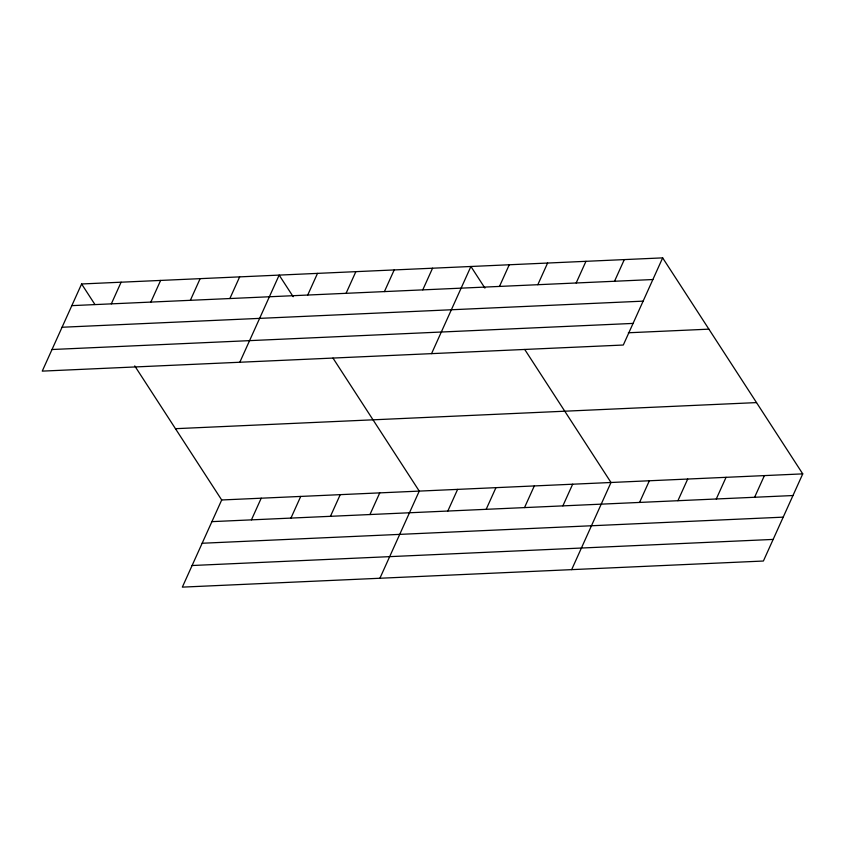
<?xml version="1.0" encoding="UTF-8"?>
<svg xmlns="http://www.w3.org/2000/svg" width="845" height="845" viewBox="0 0 845 845"><rect width="100%" height="100%" fill="white"/><g stroke="black" fill="none" stroke-linecap="round" stroke-linejoin="round"><path stroke-width="1.27" d="M81.606 283.973L42.25 371.124L623.304 345.024L662.66 257.873L81.606 283.973L94.915 304.485M111.329 303.862L121.11 282.198M150.843 302.087L160.624 280.424M190.357 300.313L200.138 278.649M229.872 298.538L239.653 276.875M239.811 362.251L279.156 275.1L293.173 296.701M307.728 295.032L317.509 273.379M134.735 365.896L221.696 499.976L182.34 587.127L763.394 561.027L802.75 473.876L662.66 257.873M346.08 293.31L355.861 271.646M251.43 519.865L261.211 498.201M384.422 291.588L394.203 269.925M290.944 518.091L300.725 496.427M422.775 289.867L432.555 268.203M330.448 516.316L340.229 494.652M431.552 353.643L470.908 266.481L484.914 288.082M369.962 514.542L379.743 492.878M499.479 286.423L509.26 264.76M379.901 578.255L419.257 491.103L332.983 358.09M537.821 284.702L547.602 263.038M447.829 511.035L457.61 489.382M576.174 282.98L585.955 261.316M486.171 509.313L495.952 487.649M614.526 281.258L624.307 259.595M524.523 507.591L534.304 485.928M562.876 505.87L572.656 484.206M571.653 569.646L610.998 482.484L524.734 349.471M639.57 502.426L649.351 480.763M677.922 500.705L687.703 479.041M716.275 498.983L726.056 477.319M754.617 497.261L764.398 475.598M71.825 305.637L652.868 279.537M62.065 327.247L643.119 301.147M52.01 349.513L633.063 323.413M628.353 332.772L708.881 329.159M175.464 428.69L756.518 402.6M221.696 499.976L802.75 473.876M211.915 521.64L792.969 495.54M202.156 543.25L783.209 517.151M192.1 565.516L773.154 539.416"/></g></svg>
